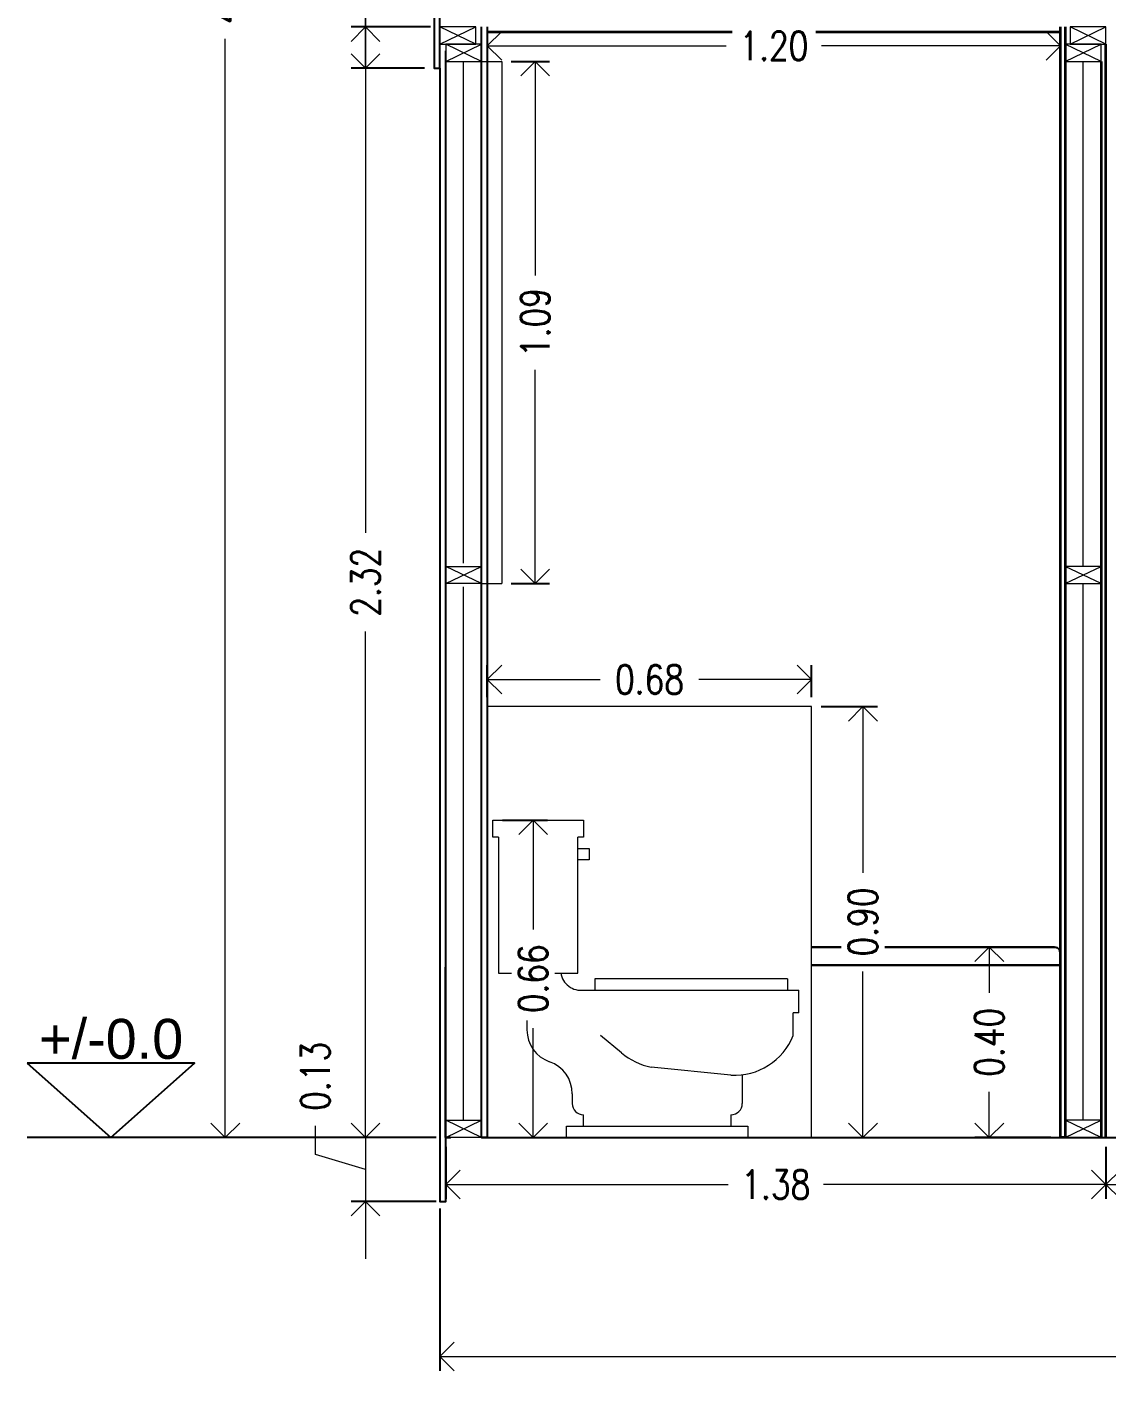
# Model space of a CAD drawing. Header units: inches. Extents: x -102.5 to -49.9, y 36.2 to 69.9.
# Drawn here: x -65.262 to -63.006, y 57.738 to 60.561 of the extents above; entities that cross this region are included whole.
import ezdxf

# ---------------------------------------------------------------- set-up
doc = ezdxf.new("R2010")
doc.units = ezdxf.units.IN
doc.header["$MEASUREMENT"] = 0
doc.layers.get('DEFPOINTS').update_dxf_attribs({"color": 210})
for name, color, linetype, lineweight in [('A-ANNO-DIMS', 3, 'Continuous', 18), ('A-DETL-MCUT', 4, 'Continuous', 25), ('A-ELEV-MBE1', 7, 'Continuous', 35), ('A-ELEV-MBE2', 4, 'Continuous', 25), ('A-SECT-MCUT', 7, 'Continuous', 35), ('A-WALL-PATT', 8, 'Continuous', 18), ('A-WALL-STUD', 3, 'Continuous', 18), ('arredi', 7, 'Continuous', 20)]:
    doc.layers.add(name, color=color, linetype=linetype, lineweight=lineweight)
doc.styles.add('ARCH', font='txt')
doc.styles.add('E-ROMANS', font='romans.shx', dxfattribs={"width": 0.8})
doc.styles.get("Standard").update_dxf_attribs({"font": 'Arial.ttf'})
doc.dimstyles.new('Fabio1', dxfattribs={"dimscale": 0.001, "dimtxt": 60, "dimasz": 60, "dimexe": 30, "dimexo": 20, "dimgap": 30, "dimtad": 0, "dimzin": 0, "dimdsep": 46, "dimtxsty": 'E-ROMANS', "dimblk": 'OPEN90', "dimcen": 90, "dimclrd": 3, "dimclre": 3, "dimclrt": 3, "dimadec": 0, "dimazin": 0, "dimtfac": 1, "dimtmove": 1, "dimatfit": 3, "dimldrblk": 'OPEN90', "dimfxl": 1, "dimtfill": 1, "dimtolj": 1, "dimtzin": 0, "dimlwd": -1, "dimarcsym": 0})

# ---------------------------------------------------------------- blocks, each defined once
blk = doc.blocks.new('15STOI06')
for p, q in [((0, 28), (8, 28)), ((0, 26.5), (0, 28)), ((8, 28), (8, 26.5)), ((0.5, 26.5), (0, 26.5)), ((0.5, 26.5), (0.5, 14.5)), ((8, 26.5), (7.5, 26.5)), ((7.5, 14.5), (7.5, 26.5)), ((7.5, 25.5), (8.5, 25.5)), ((8.5, 25.5), (8.5, 24.5)), ((8.5, 24.5), (7.5, 24.5)), ((0.5, 14.5), (7.5, 14.5)), ((3, 14.5), (3, 9.5)), ((26, 14), (9, 14)), ((9, 14), (9, 13)), ((26, 14), (26, 13)), ((8, 13), (27, 13)), ((27, 11), (27, 13)), ((26.5, 9), (26.5, 11)), ((27, 11), (26.5, 11)), ((11.354315, 7.454738), (9.5, 9)), ((21, 5.5), (13.959358, 6.192767)), ((22, 5.5), (22, 3)), ((7, 3.843146), (7, 3)), ((8, 1), (8, 2)), ((21, 2), (21, 1)), ((6.5, 0), (6.5, 1)), ((6.5, 1), (22.5, 1)), ((22.5, 1), (22.5, 0))]:
    blk.add_line(p, q)
for centre, radius, start, end in [((7.75, 14.75), 1.767767, 188.130102, 278.130102), ((6, 9.5), 3, 180, 250.528779), ((21.328172, 11.05573), 5.565414, 266.619522, 338.322863), ((15.195421, 12.064065), 6, 230.194429, 258.111342), ((4, 3.843146), 3, 0, 70.528779), ((8, 3), 1, 180, 270), ((21, 3), 1, 270, 0)]:
    blk.add_arc(centre, radius, start, end)
at = {"style": 'ARCH', "flags": 3}
blk.add_attdef('ITEM', (0, -9), '', height=6, dxfattribs=at)
blk = doc.blocks.new('_Open90')
at = {"color": 0, "linetype": 'ByBlock', "lineweight": -2}
for p, q in [((-0.5, 0.5), (0, 0)), ((0, 0), (-1, 0)), ((0, 0), (-0.5, -0.5))]:
    blk.add_line(p, q, dxfattribs=at)
blk = doc.blocks.new('*D1425')
at = {"layer": 'A-ANNO-DIMS', "color": 3, "lineweight": -2, "transparency": 16777216}
for p, q in [((-64.3005, 60.5306), (-64.3005, 60.491)), ((-63.1027, 60.5306), (-63.1027, 60.491))]:
    blk.add_line(p, q, dxfattribs=at)
at = {"layer": 'A-ANNO-DIMS', "color": 3, "transparency": 16777216}
for p, q in [((-64.2405, 60.521), (-63.8013, 60.521)), ((-63.1627, 60.521), (-63.6019, 60.521))]:
    blk.add_line(p, q, dxfattribs=at)
at = {"layer": 'DEFPOINTS', "color": 0, "transparency": 16777216}
for p in [(-64.3005, 60.5506), (-63.1027, 60.5506), (-63.1027, 60.521)]:
    blk.add_point(p, dxfattribs=at)
at = {"layer": 'A-ANNO-DIMS', "color": 3, "transparency": 16777216, "xscale": 0.06, "yscale": 0.06, "zscale": 0.06, "rotation": 180}
blk.add_blockref('_Open90', (-64.3005, 60.521), dxfattribs=at)
at = {"layer": 'A-ANNO-DIMS', "color": 3, "transparency": 16777216, "xscale": 0.06, "yscale": 0.06, "zscale": 0.06}
blk.add_blockref('_Open90', (-63.1027, 60.521), dxfattribs=at)
at = {"layer": 'A-ANNO-DIMS', "color": 3, "transparency": 16777216, "insert": (-63.7016, 60.521), "char_height": 0.06, "attachment_point": 5, "style": 'E-ROMANS', "bg_fill": 3, "box_fill_scale": 1.25, "bg_fill_color": 256, "bg_fill_true_color": 13158600, "bg_fill_transparency": 0}
blk.add_mtext('\\A1;1.20', dxfattribs=at)
blk = doc.blocks.new('*D1426')
at = {"layer": 'A-ANNO-DIMS', "color": 3, "lineweight": -2, "transparency": 16777216}
for p, q in [((-63.2315, 58.638), (-63.2215, 58.638)), ((-63.1227, 58.2406), (-63.2815, 58.2406))]:
    blk.add_line(p, q, dxfattribs=at)
at = {"layer": 'A-ANNO-DIMS', "color": 3, "transparency": 16777216}
for p, q in [((-63.2515, 58.578), (-63.2515, 58.5424)), ((-63.2515, 58.3006), (-63.2515, 58.3361))]:
    blk.add_line(p, q, dxfattribs=at)
at = {"layer": 'DEFPOINTS', "color": 0, "transparency": 16777216}
for p in [(-63.2515, 58.638), (-63.2515, 58.2406), (-63.1027, 58.2406)]:
    blk.add_point(p, dxfattribs=at)
at = {"layer": 'A-ANNO-DIMS', "color": 3, "transparency": 16777216, "xscale": 0.06, "yscale": 0.06, "zscale": 0.06}
for p, rotation in [((-63.2515, 58.638), 90), ((-63.2515, 58.2406), 270)]:
    blk.add_blockref('_Open90', p, dxfattribs=dict(at, rotation=rotation))
at = {"layer": 'A-ANNO-DIMS', "color": 3, "transparency": 16777216, "insert": (-63.2515, 58.4393), "char_height": 0.06, "attachment_point": 5, "rotation": 90, "style": 'E-ROMANS', "bg_fill": 3, "box_fill_scale": 1.25, "bg_fill_color": 256, "bg_fill_true_color": 13158600, "bg_fill_transparency": 0}
blk.add_mtext('\\A1;0.40', dxfattribs=at)
blk = doc.blocks.new('*D1427')
at = {"layer": 'A-ANNO-DIMS', "color": 3, "lineweight": -2, "transparency": 16777216}
for p, q in [((-63.6028, 59.1406), (-63.4855, 59.1406)), ((-63.6028, 58.2406), (-63.4855, 58.2406))]:
    blk.add_line(p, q, dxfattribs=at)
at = {"layer": 'A-ANNO-DIMS', "color": 3, "transparency": 16777216}
for p, q in [((-63.5155, 59.0806), (-63.5155, 58.7937)), ((-63.5155, 58.3006), (-63.5155, 58.5874))]:
    blk.add_line(p, q, dxfattribs=at)
at = {"layer": 'DEFPOINTS', "color": 0, "transparency": 16777216}
for p in [(-63.6228, 59.1406), (-63.6228, 58.2406), (-63.5155, 58.2406)]:
    blk.add_point(p, dxfattribs=at)
at = {"layer": 'A-ANNO-DIMS', "color": 3, "transparency": 16777216, "xscale": 0.06, "yscale": 0.06, "zscale": 0.06}
for p, rotation in [((-63.5155, 59.1406), 90), ((-63.5155, 58.2406), 270)]:
    blk.add_blockref('_Open90', p, dxfattribs=dict(at, rotation=rotation))
at = {"layer": 'A-ANNO-DIMS', "color": 3, "transparency": 16777216, "insert": (-63.5155, 58.6906), "char_height": 0.06, "attachment_point": 5, "rotation": 90, "style": 'E-ROMANS', "bg_fill": 3, "box_fill_scale": 1.25, "bg_fill_color": 256, "bg_fill_true_color": 13158600, "bg_fill_transparency": 0}
blk.add_mtext('\\A1;0.90', dxfattribs=at)
blk = doc.blocks.new('*D1413')
at = {"layer": 'A-ANNO-DIMS', "color": 3, "lineweight": -2, "transparency": 16777216}
for p, q in [((-64.3005, 59.1606), (-64.3005, 59.2274)), ((-63.6228, 59.1606), (-63.6228, 59.2274))]:
    blk.add_line(p, q, dxfattribs=at)
at = {"layer": 'A-ANNO-DIMS', "color": 3, "transparency": 16777216}
for p, q in [((-64.2405, 59.1974), (-64.0648, 59.1974)), ((-63.6828, 59.1974), (-63.8585, 59.1974))]:
    blk.add_line(p, q, dxfattribs=at)
at = {"layer": 'DEFPOINTS', "color": 0, "transparency": 16777216}
for p in [(-63.6228, 59.1974), (-64.3005, 59.1406), (-63.6228, 59.1406)]:
    blk.add_point(p, dxfattribs=at)
at = {"layer": 'A-ANNO-DIMS', "color": 3, "transparency": 16777216, "xscale": 0.06, "yscale": 0.06, "zscale": 0.06, "rotation": 180}
blk.add_blockref('_Open90', (-64.3005, 59.1974), dxfattribs=at)
at = {"layer": 'A-ANNO-DIMS', "color": 3, "transparency": 16777216, "xscale": 0.06, "yscale": 0.06, "zscale": 0.06}
blk.add_blockref('_Open90', (-63.6228, 59.1974), dxfattribs=at)
at = {"layer": 'A-ANNO-DIMS', "color": 3, "transparency": 16777216, "insert": (-63.9616, 59.1974), "char_height": 0.06, "attachment_point": 5, "style": 'E-ROMANS', "bg_fill": 3, "box_fill_scale": 1.25, "bg_fill_color": 256, "bg_fill_true_color": 13158600, "bg_fill_transparency": 0}
blk.add_mtext('\\A1;0.68', dxfattribs=at)
blk = doc.blocks.new('*D1414')
at = {"layer": 'A-ANNO-DIMS', "color": 3, "lineweight": -2, "transparency": 16777216}
for p, q in [((-64.2505, 60.4886), (-64.1704, 60.4886)), ((-64.2505, 59.3976), (-64.1704, 59.3976))]:
    blk.add_line(p, q, dxfattribs=at)
at = {"layer": 'A-ANNO-DIMS', "color": 3, "transparency": 16777216}
for p, q in [((-64.2004, 60.4286), (-64.2004, 60.0416)), ((-64.2004, 59.4576), (-64.2004, 59.8445))]:
    blk.add_line(p, q, dxfattribs=at)
at = {"layer": 'DEFPOINTS', "color": 0, "transparency": 16777216}
for p in [(-64.2705, 60.4886), (-64.2705, 59.3976), (-64.2004, 59.3976)]:
    blk.add_point(p, dxfattribs=at)
at = {"layer": 'A-ANNO-DIMS', "color": 3, "transparency": 16777216, "xscale": 0.06, "yscale": 0.06, "zscale": 0.06}
for p, rotation in [((-64.2004, 60.4886), 90), ((-64.2004, 59.3976), 270)]:
    blk.add_blockref('_Open90', p, dxfattribs=dict(at, rotation=rotation))
at = {"layer": 'A-ANNO-DIMS', "color": 3, "transparency": 16777216, "insert": (-64.2004, 59.9431), "char_height": 0.06, "attachment_point": 5, "rotation": 90, "style": 'E-ROMANS', "bg_fill": 3, "box_fill_scale": 1.25, "bg_fill_color": 256, "bg_fill_true_color": 13158600, "bg_fill_transparency": 0}
blk.add_mtext('\\A1;1.09', dxfattribs=at)
blk = doc.blocks.new('*D1415')
at = {"layer": 'A-ANNO-DIMS', "color": 3, "lineweight": -2, "transparency": 16777216}
for p, q in [((-64.2688, 58.9037), (-64.1746, 58.9037)), ((-64.2805, 58.2406), (-64.1746, 58.2406))]:
    blk.add_line(p, q, dxfattribs=at)
at = {"layer": 'A-ANNO-DIMS', "color": 3, "transparency": 16777216}
for p, q in [((-64.2046, 58.8437), (-64.2046, 58.6753)), ((-64.2046, 58.3006), (-64.2046, 58.469))]:
    blk.add_line(p, q, dxfattribs=at)
at = {"layer": 'DEFPOINTS', "color": 0, "transparency": 16777216}
for p in [(-64.2888, 58.9037), (-64.3005, 58.2406), (-64.2046, 58.2406)]:
    blk.add_point(p, dxfattribs=at)
at = {"layer": 'A-ANNO-DIMS', "color": 3, "transparency": 16777216, "xscale": 0.06, "yscale": 0.06, "zscale": 0.06}
for p, rotation in [((-64.2046, 58.9037), 90), ((-64.2046, 58.2406), 270)]:
    blk.add_blockref('_Open90', p, dxfattribs=dict(at, rotation=rotation))
at = {"layer": 'A-ANNO-DIMS', "color": 3, "transparency": 16777216, "insert": (-64.2046, 58.5721), "char_height": 0.06, "attachment_point": 5, "rotation": 90, "style": 'E-ROMANS', "bg_fill": 3, "box_fill_scale": 1.25, "bg_fill_color": 256, "bg_fill_true_color": 13158600, "bg_fill_transparency": 0}
blk.add_mtext('\\A1;0.66', dxfattribs=at)
blk = doc.blocks.new('*D1409')
at = {"layer": 'A-ANNO-DIMS', "color": 3, "lineweight": -2, "transparency": 16777216}
for p, q in [((-63.0077, 58.2206), (-63.0077, 58.1121)), ((-62.0445, 58.2206), (-62.0445, 58.1121))]:
    blk.add_line(p, q, dxfattribs=at)
at = {"layer": 'A-ANNO-DIMS', "color": 3, "transparency": 16777216}
for p, q in [((-62.9477, 58.1421), (-62.6292, 58.1421)), ((-62.1045, 58.1421), (-62.423, 58.1421))]:
    blk.add_line(p, q, dxfattribs=at)
at = {"layer": 'DEFPOINTS', "color": 0, "transparency": 16777216}
for p in [(-63.0077, 58.2406), (-62.0445, 58.2406), (-62.0445, 58.1421)]:
    blk.add_point(p, dxfattribs=at)
at = {"layer": 'A-ANNO-DIMS', "color": 3, "transparency": 16777216, "xscale": 0.06, "yscale": 0.06, "zscale": 0.06, "rotation": 180}
blk.add_blockref('_Open90', (-63.0077, 58.1421), dxfattribs=at)
at = {"layer": 'A-ANNO-DIMS', "color": 3, "transparency": 16777216, "xscale": 0.06, "yscale": 0.06, "zscale": 0.06}
blk.add_blockref('_Open90', (-62.0445, 58.1421), dxfattribs=at)
at = {"layer": 'A-ANNO-DIMS', "color": 3, "transparency": 16777216, "insert": (-62.5261, 58.1421), "char_height": 0.06, "attachment_point": 5, "style": 'E-ROMANS', "bg_fill": 3, "box_fill_scale": 1.25, "bg_fill_color": 256, "bg_fill_true_color": 13158600, "bg_fill_transparency": 0}
blk.add_mtext('\\A1;0.96', dxfattribs=at)
blk = doc.blocks.new('*D1399')
at = {"layer": 'A-ANNO-DIMS', "color": 3, "lineweight": -2, "transparency": 16777216}
for p, q in [((-64.3875, 58.2206), (-64.3875, 58.1121)), ((-63.0077, 58.2206), (-63.0077, 58.1121))]:
    blk.add_line(p, q, dxfattribs=at)
at = {"layer": 'A-ANNO-DIMS', "color": 3, "transparency": 16777216}
for p, q in [((-64.3275, 58.1421), (-63.7973, 58.1421)), ((-63.0677, 58.1421), (-63.5979, 58.1421))]:
    blk.add_line(p, q, dxfattribs=at)
at = {"layer": 'DEFPOINTS', "color": 0, "transparency": 16777216}
for p in [(-64.3875, 58.2406), (-63.0077, 58.2406), (-63.0077, 58.1421)]:
    blk.add_point(p, dxfattribs=at)
at = {"layer": 'A-ANNO-DIMS', "color": 3, "transparency": 16777216, "xscale": 0.06, "yscale": 0.06, "zscale": 0.06, "rotation": 180}
blk.add_blockref('_Open90', (-64.3875, 58.1421), dxfattribs=at)
at = {"layer": 'A-ANNO-DIMS', "color": 3, "transparency": 16777216, "xscale": 0.06, "yscale": 0.06, "zscale": 0.06}
blk.add_blockref('_Open90', (-63.0077, 58.1421), dxfattribs=at)
at = {"layer": 'A-ANNO-DIMS', "color": 3, "transparency": 16777216, "insert": (-63.6976, 58.1421), "char_height": 0.06, "attachment_point": 5, "style": 'E-ROMANS', "bg_fill": 3, "box_fill_scale": 1.25, "bg_fill_color": 256, "bg_fill_true_color": 13158600, "bg_fill_transparency": 0}
blk.add_mtext('\\A1;1.38', dxfattribs=at)
blk = doc.blocks.new('*D1400')
at = {"layer": 'A-ANNO-DIMS', "color": 3, "lineweight": -2, "transparency": 16777216}
for p, q in [((-58.0885, 58.1221), (-58.0885, 57.753)), ((-64.3995, 58.0921), (-64.3995, 57.753))]:
    blk.add_line(p, q, dxfattribs=at)
at = {"layer": 'A-ANNO-DIMS', "color": 3, "transparency": 16777216}
for p, q in [((-64.3395, 57.783), (-61.3391, 57.783)), ((-58.1485, 57.783), (-61.1489, 57.783))]:
    blk.add_line(p, q, dxfattribs=at)
at = {"layer": 'DEFPOINTS', "color": 0, "transparency": 16777216}
for p in [(-58.0885, 58.1421), (-64.3995, 58.1121), (-58.0885, 57.783)]:
    blk.add_point(p, dxfattribs=at)
at = {"layer": 'A-ANNO-DIMS', "color": 3, "transparency": 16777216, "xscale": 0.06, "yscale": 0.06, "zscale": 0.06, "rotation": 180}
blk.add_blockref('_Open90', (-64.3995, 57.783), dxfattribs=at)
at = {"layer": 'A-ANNO-DIMS', "color": 3, "transparency": 16777216, "xscale": 0.06, "yscale": 0.06, "zscale": 0.06}
blk.add_blockref('_Open90', (-58.0885, 57.783), dxfattribs=at)
at = {"layer": 'A-ANNO-DIMS', "color": 3, "transparency": 16777216, "insert": (-61.244, 57.783), "char_height": 0.06, "attachment_point": 5, "style": 'E-ROMANS', "bg_fill": 3, "box_fill_scale": 1.25, "bg_fill_color": 256, "bg_fill_true_color": 13158600, "bg_fill_transparency": 0}
blk.add_mtext('\\A1;6.31', dxfattribs=at)
blk = doc.blocks.new('*D1401')
at = {"layer": 'A-ANNO-DIMS', "color": 3, "lineweight": -2, "transparency": 16777216}
for p, q in [((-64.4195, 60.5606), (-64.5849, 60.5606)), ((-64.4082, 58.2406), (-64.5849, 58.2406))]:
    blk.add_line(p, q, dxfattribs=at)
at = {"layer": 'A-ANNO-DIMS', "color": 3, "transparency": 16777216}
for p, q in [((-64.5549, 60.5006), (-64.5549, 59.5037)), ((-64.5549, 58.3006), (-64.5549, 59.2974))]:
    blk.add_line(p, q, dxfattribs=at)
at = {"layer": 'DEFPOINTS', "color": 0, "transparency": 16777216}
for p in [(-64.3995, 60.5606), (-64.5549, 58.2406), (-64.3882, 58.2406)]:
    blk.add_point(p, dxfattribs=at)
at = {"layer": 'A-ANNO-DIMS', "color": 3, "transparency": 16777216, "xscale": 0.06, "yscale": 0.06, "zscale": 0.06}
for p, rotation in [((-64.5549, 60.5606), 90), ((-64.5549, 58.2406), 270)]:
    blk.add_blockref('_Open90', p, dxfattribs=dict(at, rotation=rotation))
at = {"layer": 'A-ANNO-DIMS', "color": 3, "transparency": 16777216, "insert": (-64.5549, 59.4006), "char_height": 0.06, "attachment_point": 5, "rotation": 90, "style": 'E-ROMANS', "bg_fill": 3, "box_fill_scale": 1.25, "bg_fill_color": 256, "bg_fill_true_color": 13158600, "bg_fill_transparency": 0}
blk.add_mtext('\\A1;2.32', dxfattribs=at)
blk = doc.blocks.new('*D1402')
at = {"layer": 'A-ANNO-DIMS', "color": 3, "transparency": 16777216}
for p, q in [((-64.5549, 58.3006), (-64.5549, 58.3606)), ((-64.6599, 58.2051), (-64.6599, 58.2651)), ((-64.5549, 58.2406), (-64.5549, 58.1066)), ((-64.5549, 58.2406), (-64.5549, 58.1066)), ((-64.5549, 58.1736), (-64.6599, 58.2051)), ((-64.5549, 58.0466), (-64.5549, 57.9866))]:
    blk.add_line(p, q, dxfattribs=at)
at = {"layer": 'A-ANNO-DIMS', "color": 3, "lineweight": -2, "transparency": 16777216}
for p, q in [((-64.4075, 58.2406), (-64.5849, 58.2406)), ((-64.4075, 58.1066), (-64.5849, 58.1066))]:
    blk.add_line(p, q, dxfattribs=at)
at = {"layer": 'DEFPOINTS', "color": 0, "transparency": 16777216}
for p in [(-64.3875, 58.2406), (-64.5549, 58.1066), (-64.3875, 58.1066)]:
    blk.add_point(p, dxfattribs=at)
at = {"layer": 'A-ANNO-DIMS', "color": 3, "transparency": 16777216, "xscale": 0.06, "yscale": 0.06, "zscale": 0.06}
for p, rotation in [((-64.5549, 58.2406), 270), ((-64.5549, 58.1066), 90)]:
    blk.add_blockref('_Open90', p, dxfattribs=dict(at, rotation=rotation))
at = {"layer": 'A-ANNO-DIMS', "color": 3, "transparency": 16777216, "insert": (-64.6599, 58.3682), "char_height": 0.06, "attachment_point": 5, "rotation": 90, "style": 'E-ROMANS', "bg_fill": 3, "box_fill_scale": 1.25, "bg_fill_color": 256, "bg_fill_true_color": 13158600, "bg_fill_transparency": 0}
blk.add_mtext('\\A1;0.13', dxfattribs=at)
blk = doc.blocks.new('*D1403')
at = {"layer": 'A-ANNO-DIMS', "color": 3, "transparency": 16777216}
for p, q in [((-64.5549, 60.7805), (-64.5549, 60.8405)), ((-64.6599, 60.672), (-64.6599, 60.732)), ((-64.5549, 60.7205), (-64.5549, 60.5606)), ((-64.5549, 60.7205), (-64.5549, 60.5606)), ((-64.5549, 60.6405), (-64.6599, 60.672)), ((-64.5549, 60.5006), (-64.5549, 60.4406))]:
    blk.add_line(p, q, dxfattribs=at)
at = {"layer": 'A-ANNO-DIMS', "color": 3, "lineweight": -2, "transparency": 16777216}
for p, q in [((-64.4195, 60.7205), (-64.5849, 60.7205)), ((-64.4195, 60.5606), (-64.5849, 60.5606))]:
    blk.add_line(p, q, dxfattribs=at)
at = {"layer": 'DEFPOINTS', "color": 0, "transparency": 16777216}
for p in [(-64.3995, 60.7205), (-64.5549, 60.5606), (-64.3995, 60.5606)]:
    blk.add_point(p, dxfattribs=at)
at = {"layer": 'A-ANNO-DIMS', "color": 3, "transparency": 16777216, "xscale": 0.06, "yscale": 0.06, "zscale": 0.06}
for p, rotation in [((-64.5549, 60.7205), 270), ((-64.5549, 60.5606), 90)]:
    blk.add_blockref('_Open90', p, dxfattribs=dict(at, rotation=rotation))
at = {"layer": 'A-ANNO-DIMS', "color": 3, "transparency": 16777216, "insert": (-64.6599, 60.8352), "char_height": 0.06, "attachment_point": 5, "rotation": 90, "style": 'E-ROMANS', "bg_fill": 3, "box_fill_scale": 1.25, "bg_fill_color": 256, "bg_fill_true_color": 13158600, "bg_fill_transparency": 0}
blk.add_mtext('\\A1;0.16', dxfattribs=at)
blk = doc.blocks.new('*D1404')
at = {"layer": 'A-ANNO-DIMS', "color": 3, "lineweight": -2, "transparency": 16777216}
for p, q in [((-64.4315, 63.0369), (-64.5849, 63.0369)), ((-64.4315, 60.4746), (-64.5849, 60.4746))]:
    blk.add_line(p, q, dxfattribs=at)
at = {"layer": 'A-ANNO-DIMS', "color": 3, "transparency": 16777216}
for p, q in [((-64.5549, 62.9769), (-64.5549, 61.8589)), ((-64.5549, 60.5346), (-64.5549, 61.6526))]:
    blk.add_line(p, q, dxfattribs=at)
at = {"layer": 'DEFPOINTS', "color": 0, "transparency": 16777216}
for p in [(-64.4115, 63.0369), (-64.5549, 60.4746), (-64.4115, 60.4746)]:
    blk.add_point(p, dxfattribs=at)
at = {"layer": 'A-ANNO-DIMS', "color": 3, "transparency": 16777216, "xscale": 0.06, "yscale": 0.06, "zscale": 0.06}
for p, rotation in [((-64.5549, 63.0369), 90), ((-64.5549, 60.4746), 270)]:
    blk.add_blockref('_Open90', p, dxfattribs=dict(at, rotation=rotation))
at = {"layer": 'A-ANNO-DIMS', "color": 3, "transparency": 16777216, "insert": (-64.5549, 61.7557), "char_height": 0.06, "attachment_point": 5, "rotation": 90, "style": 'E-ROMANS', "bg_fill": 3, "box_fill_scale": 1.25, "bg_fill_color": 256, "bg_fill_true_color": 13158600, "bg_fill_transparency": 0}
blk.add_mtext('\\A1;2.56', dxfattribs=at)
blk = doc.blocks.new('*D1405')
at = {"layer": 'A-ANNO-DIMS', "color": 3, "lineweight": -2, "transparency": 16777216}
for p, q in [((-64.5749, 63.0369), (-64.878, 63.0369)), ((-64.5749, 58.2406), (-64.878, 58.2406))]:
    blk.add_line(p, q, dxfattribs=at)
at = {"layer": 'A-ANNO-DIMS', "color": 3, "transparency": 16777216}
for p, q in [((-64.848, 62.9769), (-64.848, 60.7419)), ((-64.848, 58.3006), (-64.848, 60.5356))]:
    blk.add_line(p, q, dxfattribs=at)
at = {"layer": 'DEFPOINTS', "color": 0, "transparency": 16777216}
for p in [(-64.5549, 63.0369), (-64.848, 58.2406), (-64.5549, 58.2406)]:
    blk.add_point(p, dxfattribs=at)
at = {"layer": 'A-ANNO-DIMS', "color": 3, "transparency": 16777216, "xscale": 0.06, "yscale": 0.06, "zscale": 0.06}
for p, rotation in [((-64.848, 63.0369), 90), ((-64.848, 58.2406), 270)]:
    blk.add_blockref('_Open90', p, dxfattribs=dict(at, rotation=rotation))
at = {"layer": 'A-ANNO-DIMS', "color": 3, "transparency": 16777216, "insert": (-64.848, 60.6387), "char_height": 0.06, "attachment_point": 5, "rotation": 90, "style": 'E-ROMANS', "bg_fill": 3, "box_fill_scale": 1.25, "bg_fill_color": 256, "bg_fill_true_color": 13158600, "bg_fill_transparency": 0}
blk.add_mtext('\\A1;4.80', dxfattribs=at)

msp = doc.modelspace()

# ---------------------------------------------------------------- linework, layer by layer
for points in [[(-63.1151, 58.638), (-63.6228, 58.638), (-63.6228, 58.638), (-63.1151, 58.638), (-63.1151, 58.638)], [(-63.1116, 58.6376), (-63.1151, 58.638), (-63.1151, 58.638), (-63.1116, 58.6376), (-63.1116, 58.6376)], [(-63.1089, 58.6364), (-63.1116, 58.6376), (-63.1116, 58.6376), (-63.1089, 58.6364), (-63.1089, 58.6364)], [(-63.1066, 58.6349), (-63.1089, 58.6364), (-63.1089, 58.6364), (-63.1066, 58.6349), (-63.1066, 58.6349)], [(-63.1051, 58.6326), (-63.1066, 58.6349), (-63.1066, 58.6349), (-63.1051, 58.6326), (-63.1051, 58.6326)], [(-63.1039, 58.6298), (-63.1051, 58.6326), (-63.1051, 58.6326), (-63.1039, 58.6298), (-63.1039, 58.6298)], [(-63.1031, 58.6264), (-63.1039, 58.6298), (-63.1039, 58.6298), (-63.1031, 58.6264), (-63.1031, 58.6264)], [(-63.1027, 58.6229), (-63.1031, 58.6264), (-63.1031, 58.6264), (-63.1027, 58.6229), (-63.1027, 58.6229)], [(-63.6228, 58.6007), (-63.1027, 58.6007), (-63.1027, 58.6007), (-63.6228, 58.6007), (-63.6228, 58.6007)], [(-63.1027, 58.6194), (-63.1027, 58.6229), (-63.1027, 58.6229), (-63.1027, 58.6194), (-63.1027, 58.6194)], [(-63.1027, 58.6155), (-63.1027, 58.6194), (-63.1027, 58.6194), (-63.1027, 58.6155), (-63.1027, 58.6155)], [(-63.1027, 58.612), (-63.1027, 58.6155), (-63.1027, 58.6155), (-63.1027, 58.612), (-63.1027, 58.612)], [(-63.1027, 58.6089), (-63.1027, 58.612), (-63.1027, 58.612), (-63.1027, 58.6089), (-63.1027, 58.6089)], [(-63.1027, 58.6062), (-63.1027, 58.6089), (-63.1027, 58.6089), (-63.1027, 58.6062), (-63.1027, 58.6062)], [(-63.1027, 58.6007), (-63.1027, 58.6062), (-63.1027, 58.6062), (-63.1027, 58.6007), (-63.1027, 58.6007)], [(-63.1027, 58.6007), (-63.1027, 58.2406), (-63.1027, 58.2406), (-63.1027, 58.6007), (-63.1027, 58.6007)], [(-64.3882, 58.2406), (-64.3882, 58.5961), (-64.3882, 58.5961), (-64.3882, 58.2406), (-64.3882, 58.2406)], [(-64.3777, 58.2406), (-64.3882, 58.2406), (-64.3882, 58.2406), (-64.3777, 58.2406), (-64.3777, 58.2406)]]:
    msp.add_lwpolyline(points)
msp.add_lwpolyline([(-65.2624, 58.396), (-65.0875, 58.2406), (-64.9126, 58.396)], close=True)
at = {"layer": 'A-DETL-MCUT'}
for points in [[(-64.4115, 62.9006), (-64.4115, 60.4746), (-64.3995, 60.4746), (-64.3995, 62.9006)], [(-64.3005, 60.5606), (-64.3005, 58.2406), (-64.3125, 58.2406), (-64.3125, 60.5606)], [(-64.3995, 60.4746), (-64.3995, 58.1066), (-64.3875, 58.1066), (-64.3875, 60.4886)]]:
    msp.add_lwpolyline(points, dxfattribs=at)
at = {"layer": 'A-ELEV-MBE1'}
msp.add_lwpolyline([(-64.3005, 60.5506), (-63.1027, 60.5506)], dxfattribs=at)
at = {"layer": 'A-ELEV-MBE2'}
msp.add_line((-64.3875, 58.2906), (-64.3875, 60.5106), dxfattribs=at)
msp.add_lwpolyline([(-64.3125, 58.2406), (-58.2056, 58.2406)], dxfattribs=at)
at = {"layer": 'A-SECT-MCUT'}
for points in [[(-63.0927, 60.5606), (-63.0927, 58.2406), (-63.1027, 58.2406), (-63.1027, 60.5606)], [(-63.0077, 58.2406), (-63.0077, 60.5246)], [(-63.0177, 60.4886), (-63.0177, 58.2406)]]:
    msp.add_lwpolyline(points, dxfattribs=at)
at = {"layer": 'A-WALL-PATT', "ltscale": 0.1}
for p, q in [((-64.35, 59.4406), (-64.35, 60.4886)), ((-63.0552, 59.4336), (-63.0552, 60.4886)), ((-64.35, 58.2766), (-64.35, 59.3906)), ((-63.0552, 58.2766), (-63.0552, 59.3976))]:
    msp.add_line(p, q, dxfattribs=at)
at = {"layer": 'A-WALL-STUD'}
for p, q in [((-64.3995, 60.5246), (-64.3245, 60.5606)), ((-64.3245, 60.5246), (-64.3995, 60.5606)), ((-63.0827, 60.5246), (-63.0077, 60.5606)), ((-63.0077, 60.5246), (-63.0827, 60.5606)), ((-64.3875, 60.4886), (-64.3125, 60.5246)), ((-64.3125, 60.4886), (-64.3875, 60.5246)), ((-63.0927, 60.4886), (-63.0177, 60.5246)), ((-63.0177, 60.4886), (-63.0927, 60.5246)), ((-64.3125, 59.3976), (-64.3875, 59.4336)), ((-64.3875, 59.3976), (-64.3125, 59.4336)), ((-63.0927, 59.3976), (-63.0177, 59.4336)), ((-63.0177, 59.3976), (-63.0927, 59.4336)), ((-64.3125, 58.2406), (-64.3875, 58.2766)), ((-64.3875, 58.2406), (-64.3125, 58.2766)), ((-63.0927, 58.2406), (-63.0177, 58.2766)), ((-63.0177, 58.2406), (-63.0927, 58.2766))]:
    msp.add_line(p, q, dxfattribs=at)
for points in [[(-64.3995, 60.5246), (-64.3245, 60.5246), (-64.3245, 60.5606), (-64.3995, 60.5606)], [(-63.0827, 60.5246), (-63.0077, 60.5246), (-63.0077, 60.5606), (-63.0827, 60.5606)], [(-64.3875, 60.4886), (-64.3125, 60.4886), (-64.3125, 60.5246), (-64.3875, 60.5246)], [(-63.0927, 60.4886), (-63.0177, 60.4886), (-63.0177, 60.5246), (-63.0927, 60.5246)], [(-64.3125, 59.3976), (-64.3875, 59.3976), (-64.3875, 59.4336), (-64.3125, 59.4336)], [(-63.0927, 59.3976), (-63.0177, 59.3976), (-63.0177, 59.4336), (-63.0927, 59.4336)], [(-64.3125, 58.2406), (-64.3875, 58.2406), (-64.3875, 58.2766), (-64.3125, 58.2766)], [(-63.0927, 58.2406), (-63.0177, 58.2406), (-63.0177, 58.2766), (-63.0927, 58.2766)]]:
    msp.add_lwpolyline(points, close=True, dxfattribs=at)
at = {"layer": 'arredi'}
for p, q in [((-64.3125, 60.4886), (-64.2705, 60.4886)), ((-64.2705, 60.4886), (-64.2705, 59.3976)), ((-64.3125, 59.3976), (-64.2705, 59.3976)), ((-63.6228, 59.1406), (-64.3005, 59.1406)), ((-63.6228, 58.2406), (-63.6228, 59.1406)), ((-63.1027, 58.2406), (-63.1027, 58.2406))]:
    msp.add_line(p, q, dxfattribs=at)

# ---------------------------------------------------------------- block references
at = {"layer": 'arredi', "xscale": 0.0236842105263122, "yscale": 0.0236842105263122, "zscale": 0.0236842105263122}
msp.add_blockref('15STOI06', (-64.2888, 58.2406), dxfattribs=at)

# ---------------------------------------------------------------- texts
msp.add_text('+/-0.0', height=0.08341).set_placement((-65.2372, 58.4048))

# ---------------------------------------------------------------- next in the draw order: dimensions: what is measured, and where the dimension line sits
at = {"layer": 'A-ANNO-DIMS'}
for base, p1, p2, picture, middle in [((-63.1027, 60.521), (-64.3005, 60.5506), (-63.1027, 60.5506), '*D1425', (-63.7016, 60.521)), ((-62.0445, 58.1421), (-63.0077, 58.2406), (-62.0445, 58.2406), '*D1409', (-62.5261, 58.1421))]:
    dim = msp.add_linear_dim(base=base, p1=p1, p2=p2, dimstyle='Fabio1', dxfattribs=at)
    dim.commit()
    dim.dimension.update_dxf_attribs({"geometry": picture, "text_midpoint": middle})
for base, p1, p2, picture, middle in [((-63.5155, 58.2406), (-63.6228, 59.1406), (-63.6228, 58.2406), '*D1427', (-63.5155, 58.6906)), ((-64.2046, 58.2406), (-64.2888, 58.9037), (-64.3005, 58.2406), '*D1415', (-64.2046, 58.5721)), ((-63.2515, 58.2406), (-63.2515, 58.638), (-63.1027, 58.2406), '*D1426', (-63.2515, 58.4393))]:
    dim = msp.add_linear_dim(base=base, p1=p1, p2=p2, angle=90, dimstyle='Fabio1', dxfattribs=at)
    dim.commit()
    dim.dimension.update_dxf_attribs({"geometry": picture, "text_midpoint": middle})

# ---------------------------------------------------------------- next in the draw order: dimensions: what is measured, and where the dimension line sits
dim = msp.add_linear_dim(base=(-64.2004, 59.3976), p1=(-64.2705, 60.4886), p2=(-64.2705, 59.3976), angle=90, dimstyle='Fabio1', dxfattribs=at)
dim.commit()
dim.dimension.update_dxf_attribs({"geometry": '*D1414', "text_midpoint": (-64.2004, 59.9431)})
for base, p1, p2, picture, middle in [((-63.6228, 59.1974), (-64.3005, 59.1406), (-63.6228, 59.1406), '*D1413', (-63.9616, 59.1974)), ((-63.0077, 58.1421), (-64.3875, 58.2406), (-63.0077, 58.2406), '*D1399', (-63.6976, 58.1421))]:
    dim = msp.add_linear_dim(base=base, p1=p1, p2=p2, dimstyle='Fabio1', dxfattribs=at)
    dim.commit()
    dim.dimension.update_dxf_attribs({"geometry": picture, "text_midpoint": middle})

# ---------------------------------------------------------------- next in the draw order: dimensions: what is measured, and where the dimension line sits
dim = msp.add_linear_dim(base=(-64.5549, 58.2406), p1=(-64.3995, 60.5606), p2=(-64.3882, 58.2406), angle=90, dimstyle='Fabio1', dxfattribs=at)
dim.commit()
dim.dimension.update_dxf_attribs({"geometry": '*D1401', "text_midpoint": (-64.5549, 59.4006)})
dim = msp.add_linear_dim(base=(-58.0885, 57.783), p1=(-64.3995, 58.1121), p2=(-58.0885, 58.1421), dimstyle='Fabio1', dxfattribs=at)
dim.commit()
dim.dimension.update_dxf_attribs({"geometry": '*D1400', "text_midpoint": (-61.244, 57.783)})

# ---------------------------------------------------------------- next in the draw order: dimensions: what is measured, and where the dimension line sits
for base, p1, p2, picture, middle in [((-64.5549, 60.5606), (-64.3995, 60.7205), (-64.3995, 60.5606), '*D1403', (-64.6599, 60.762)), ((-64.5549, 58.1066), (-64.3875, 58.2406), (-64.3875, 58.1066), '*D1402', (-64.6599, 58.2951))]:
    dim = msp.add_linear_dim(base=base, p1=p1, p2=p2, angle=90, dimstyle='Fabio1', dxfattribs=at)
    dim.commit()
    dim.dimension.update_dxf_attribs({"geometry": picture, "text_midpoint": middle})

# ---------------------------------------------------------------- next in the draw order: dimensions: what is measured, and where the dimension line sits
dim = msp.add_linear_dim(base=(-64.5549, 60.4746), p1=(-64.4115, 63.0369), p2=(-64.4115, 60.4746), angle=90, dimstyle='Fabio1', dxfattribs=at)
dim.commit()
dim.dimension.update_dxf_attribs({"geometry": '*D1404', "text_midpoint": (-64.5549, 61.7557)})

# ---------------------------------------------------------------- next in the draw order: dimensions: what is measured, and where the dimension line sits
dim = msp.add_linear_dim(base=(-64.848, 58.2406), p1=(-64.5549, 63.0369), p2=(-64.5549, 58.2406), angle=90, dimstyle='Fabio1', dxfattribs=at)
dim.commit()
dim.dimension.update_dxf_attribs({"geometry": '*D1405', "text_midpoint": (-64.848, 60.6387)})

# ---------------------------------------------------------------- next in the draw order: linework, layer by layer
msp.add_line((-64.878, 58.2406), (-65.2624, 58.2406))

doc.saveas('drawing.dxf')
